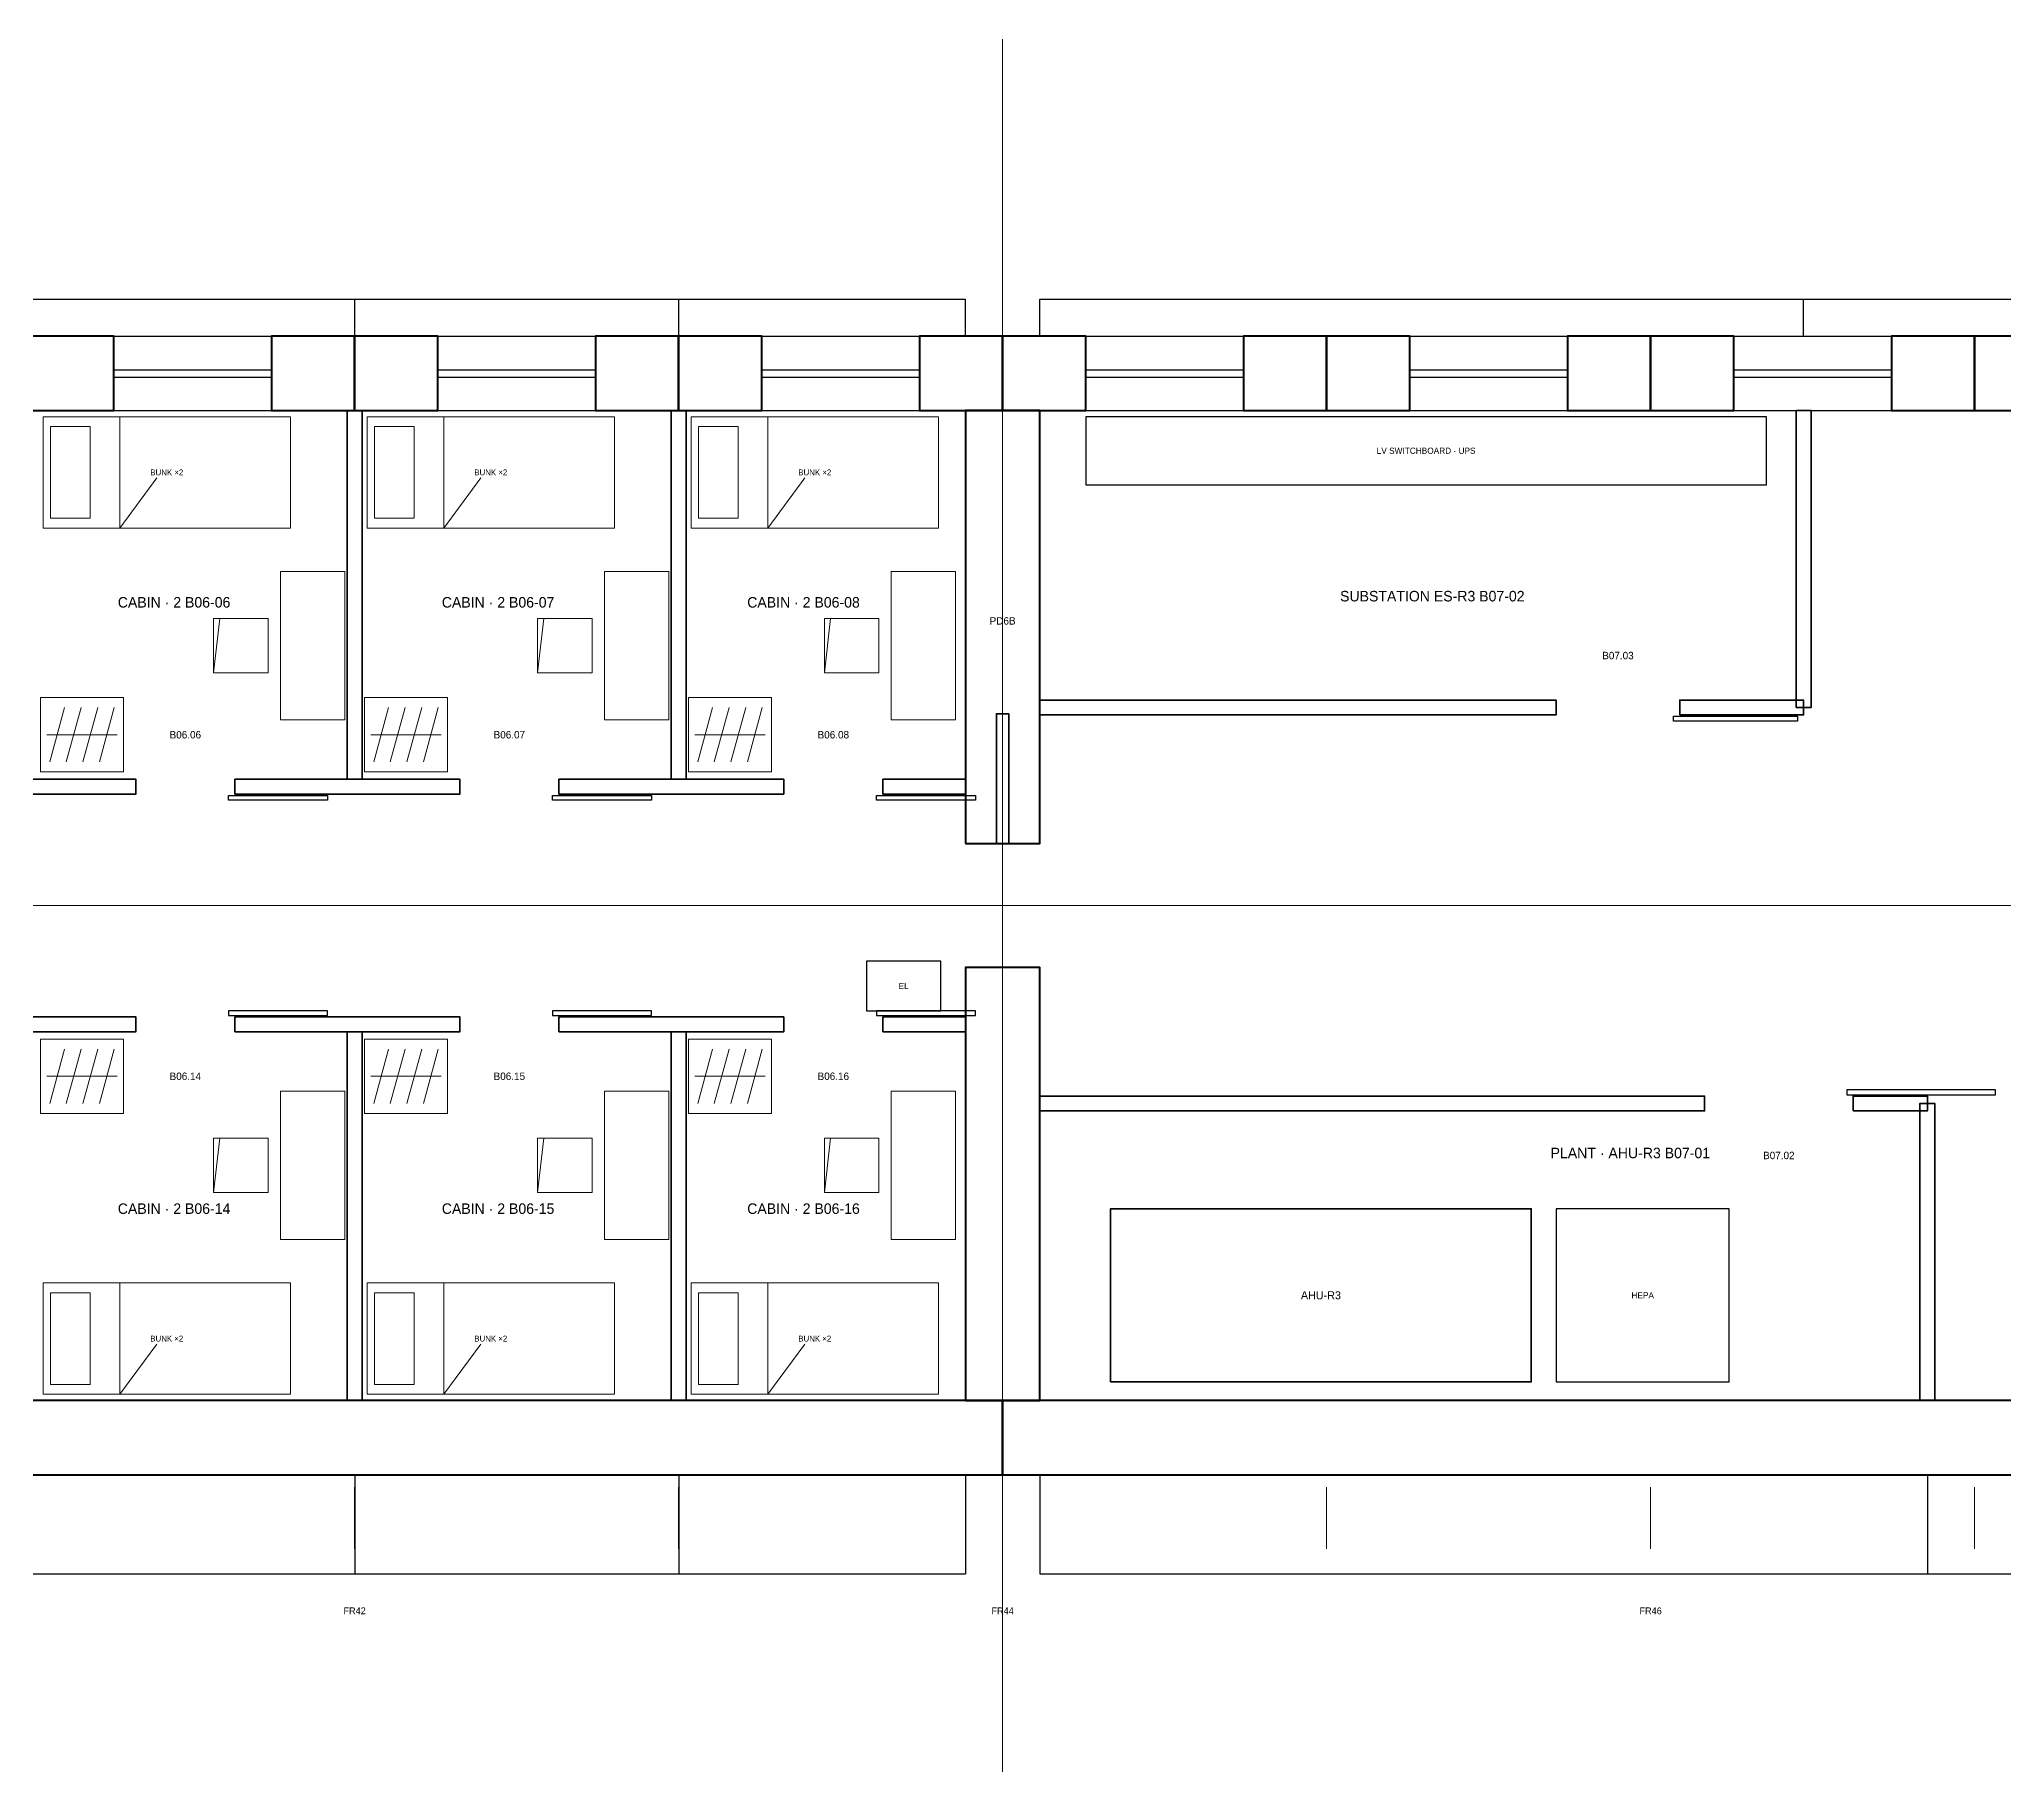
# Model space of a CAD drawing. Header units: millimetres. Extents: x 0 to 254927, y -7000 to 7000.
# Drawn here: x 119680 to 135561, y -7000 to 7000 of the extents above; entities that cross this region are included whole.
import ezdxf
from ezdxf.enums import TextEntityAlignment as Align

# ---------------------------------------------------------------- set-up
doc = ezdxf.new("R2010")
doc.units = ezdxf.units.MM
doc.linetypes.add('CENTER', pattern=[5.08, 3.175, -0.635, 0.635, -0.635])
doc.linetypes.add('DASHED', pattern=[1.524, 1.27, -0.254])
for name, color, linetype, lineweight in [('A-ANNO-DIMS', 2, 'CONTINUOUS', 18), ('A-ANNO-NOTE', 7, 'CONTINUOUS', 18), ('A-ANNO-TEXT', 7, 'CONTINUOUS', 25), ('A-CNTR', 9, 'CENTER', 13), ('A-DOOR', 3, 'CONTINUOUS', 25), ('A-DOOR-PRES', 1, 'CONTINUOUS', 35), ('A-EQPM', 30, 'CONTINUOUS', 25), ('A-FURN', 8, 'CONTINUOUS', 18), ('A-GLAZ', 5, 'CONTINUOUS', 25), ('A-GRID', 9, 'CENTER', 18), ('A-HIDN', 8, 'DASHED', 18), ('A-WALL', 7, 'CONTINUOUS', 35), ('A-WALL-BHD', 7, 'CONTINUOUS', 50), ('A-WALL-PRHU', 7, 'CONTINUOUS', 70), ('M-HVAC-EQPM', 4, 'CONTINUOUS', 35)]:
    doc.layers.add(name, color=color, linetype=linetype, lineweight=lineweight)
doc.styles.add('OpenSansCondensed-Light', font='OpenSansCondensed-Light.ttf')
doc.dimstyles.new('EZDXF', dxfattribs={"dimtxt": 0.25, "dimasz": 0.175, "dimexe": 0.375, "dimexo": 0.125, "dimgap": 0.1, "dimtad": 1, "dimlfac": 100, "dimzin": 12, "dimdsep": 46, "dimtxsty": 'OpenSansCondensed-Light', "dimblk": 'ARCHTICK', "dimcen": 2.5, "dimazin": 3, "dimtfac": 0.5, "dimtmove": 2, "dimatfit": 3})

# ---------------------------------------------------------------- blocks, each defined once
blk = doc.blocks.new('_ARCHTICK')
at = {"color": 0, "linetype": 'BYBLOCK', "const_width": 0.15}
blk.add_lwpolyline([(-0.5, -0.5), (0.5, 0.5)], dxfattribs=at)

msp = doc.modelspace()

# ---------------------------------------------------------------- linework, layer by layer
at = {"layer": 'A-ANNO-DIMS'}
for p, q in [((122227.71839, -4700), (122227.71839, -5200)), ((124845.71227, -4700), (124845.71227, -5200)), ((127463.70614, -4700), (127463.70614, -5200)), ((127463.70614, -4700), (127463.70614, -5200)), ((130081.70002, -4700), (130081.70002, -5200)), ((132699.6939, -4700), (132699.6939, -5200)), ((135317.68778, -4700), (135317.68778, -5200))]:
    msp.add_line(p, q, dxfattribs=at)
at = {"layer": 'A-CNTR'}
msp.add_line((0, 0), (254927.41229, 0), dxfattribs=at)
at = {"layer": 'A-DOOR'}
for p, q in [((131935.68166, 1540), (131935.68166, 1660)), ((132935.68166, 1540), (132935.68166, 1660)), ((120459.72451, 900), (120459.72451, 1020)), ((121259.72451, 900), (121259.72451, 1020)), ((123077.71839, 900), (123077.71839, 1020)), ((123877.71839, 900), (123877.71839, 1020)), ((125695.71227, 900), (125695.71227, 1020)), ((126495.71227, 900), (126495.71227, 1020)), ((120459.72451, -1020), (120459.72451, -900)), ((121259.72451, -1020), (121259.72451, -900)), ((123077.71839, -1020), (123077.71839, -900)), ((123877.71839, -1020), (123877.71839, -900)), ((125695.71227, -1020), (125695.71227, -900)), ((126495.71227, -1020), (126495.71227, -900)), ((133135.68166, -1660), (133135.68166, -1540)), ((134335.68166, -1660), (134335.68166, -1540))]:
    msp.add_line(p, q, dxfattribs=at)
for points in [[(132885.68166, 1530), (133885.68166, 1530), (133885.68166, 1490), (132885.68166, 1490)], [(121209.72451, 890), (122009.72451, 890), (122009.72451, 850), (121209.72451, 850)], [(123827.71839, 890), (124627.71839, 890), (124627.71839, 850), (123827.71839, 850)], [(126445.71227, 890), (127245.71227, 890), (127245.71227, 850), (126445.71227, 850)], [(121209.72451, -890), (122009.72451, -890), (122009.72451, -850), (121209.72451, -850)], [(123827.71839, -890), (124627.71839, -890), (124627.71839, -850), (123827.71839, -850)], [(126445.71227, -890), (127245.71227, -890), (127245.71227, -850), (126445.71227, -850)], [(134285.68166, -1530), (135485.68166, -1530), (135485.68166, -1490), (134285.68166, -1490)]]:
    msp.add_lwpolyline(points, close=True, dxfattribs=at)
at = {"layer": 'A-DOOR-PRES'}
for p, q in [((127163.70614, 500), (127763.70614, 500)), ((127163.70614, -500), (127763.70614, -500))]:
    msp.add_line(p, q, dxfattribs=at)
msp.add_lwpolyline([(127413.70614, 500), (127513.70614, 500), (127513.70614, 1550), (127413.70614, 1550)], close=True, dxfattribs=at)
at = {"layer": 'A-EQPM'}
for points in [[(128135.68166, 3400), (133635.68166, 3400), (133635.68166, 3950), (128135.68166, 3950)], [(126363.70614, -850), (126963.70614, -850), (126963.70614, -450), (126363.70614, -450)], [(131935.68166, -3850), (133335.68166, -3850), (133335.68166, -2450), (131935.68166, -2450)]]:
    msp.add_lwpolyline(points, close=True, dxfattribs=at)
at = {"layer": 'A-FURN'}
for p, q in [((120329.72451, 3050), (120329.72451, 3950)), ((122947.71839, 3050), (122947.71839, 3950)), ((125565.71227, 3050), (125565.71227, 3950)), ((120329.72451, 3050), (120629.72451, 3455)), ((122947.71839, 3050), (123247.71839, 3455)), ((125565.71227, 3050), (125865.71227, 3455)), ((121087.71839, 1880), (121137.71839, 2320)), ((123705.71227, 1880), (123755.71227, 2320)), ((126023.70614, 1880), (126073.70614, 2320)), ((119763.72451, 1160), (119883.72451, 1600)), ((119897.72451, 1160), (120017.72451, 1600)), ((120031.72451, 1160), (120151.72451, 1600)), ((120165.72451, 1160), (120285.72451, 1600)), ((122381.71839, 1160), (122501.71839, 1600)), ((122515.71839, 1160), (122635.71839, 1600)), ((122649.71839, 1160), (122769.71839, 1600)), ((122783.71839, 1160), (122903.71839, 1600)), ((124999.71227, 1160), (125119.71227, 1600)), ((125133.71227, 1160), (125253.71227, 1600)), ((125267.71227, 1160), (125387.71227, 1600)), ((125401.71227, 1160), (125521.71227, 1600)), ((119763.72451, -1600), (119883.72451, -1160)), ((119897.72451, -1600), (120017.72451, -1160)), ((120031.72451, -1600), (120151.72451, -1160)), ((120165.72451, -1600), (120285.72451, -1160)), ((122381.71839, -1600), (122501.71839, -1160)), ((122515.71839, -1600), (122635.71839, -1160)), ((122649.71839, -1600), (122769.71839, -1160)), ((122783.71839, -1600), (122903.71839, -1160)), ((124999.71227, -1600), (125119.71227, -1160)), ((125133.71227, -1600), (125253.71227, -1160)), ((125267.71227, -1600), (125387.71227, -1160)), ((125401.71227, -1600), (125521.71227, -1160)), ((121087.71839, -2320), (121137.71839, -1880)), ((123705.71227, -2320), (123755.71227, -1880)), ((126023.70614, -2320), (126073.70614, -1880)), ((120329.72451, -3950), (120329.72451, -3050)), ((122947.71839, -3950), (122947.71839, -3050)), ((125565.71227, -3950), (125565.71227, -3050)), ((120329.72451, -3950), (120629.72451, -3545)), ((122947.71839, -3950), (123247.71839, -3545)), ((125565.71227, -3950), (125865.71227, -3545))]:
    msp.add_line(p, q, dxfattribs=at)
for points in [[(119709.72451, 3050), (121709.72451, 3050), (121709.72451, 3950), (119709.72451, 3950)], [(119769.72451, 3130), (120089.72451, 3130), (120089.72451, 3870), (119769.72451, 3870)], [(122327.71839, 3050), (124327.71839, 3050), (124327.71839, 3950), (122327.71839, 3950)], [(122387.71839, 3130), (122707.71839, 3130), (122707.71839, 3870), (122387.71839, 3870)], [(124945.71227, 3050), (126945.71227, 3050), (126945.71227, 3950), (124945.71227, 3950)], [(125005.71227, 3130), (125325.71227, 3130), (125325.71227, 3870), (125005.71227, 3870)], [(121627.71839, 1500), (122147.71839, 1500), (122147.71839, 2700), (121627.71839, 2700)], [(124245.71227, 1500), (124765.71227, 1500), (124765.71227, 2700), (124245.71227, 2700)], [(126563.70614, 1500), (127083.70614, 1500), (127083.70614, 2700), (126563.70614, 2700)], [(121087.71839, 1880), (121527.71839, 1880), (121527.71839, 2320), (121087.71839, 2320)], [(123705.71227, 1880), (124145.71227, 1880), (124145.71227, 2320), (123705.71227, 2320)], [(126023.70614, 1880), (126463.70614, 1880), (126463.70614, 2320), (126023.70614, 2320)], [(119689.72451, 1080), (120359.72451, 1080), (120359.72451, 1680), (119689.72451, 1680)], [(122307.71839, 1080), (122977.71839, 1080), (122977.71839, 1680), (122307.71839, 1680)], [(124925.71227, 1080), (125595.71227, 1080), (125595.71227, 1680), (124925.71227, 1680)], [(119689.72451, -1680), (120359.72451, -1680), (120359.72451, -1080), (119689.72451, -1080)], [(122307.71839, -1680), (122977.71839, -1680), (122977.71839, -1080), (122307.71839, -1080)], [(124925.71227, -1680), (125595.71227, -1680), (125595.71227, -1080), (124925.71227, -1080)], [(121627.71839, -2700), (122147.71839, -2700), (122147.71839, -1500), (121627.71839, -1500)], [(124245.71227, -2700), (124765.71227, -2700), (124765.71227, -1500), (124245.71227, -1500)], [(126563.70614, -2700), (127083.70614, -2700), (127083.70614, -1500), (126563.70614, -1500)], [(121087.71839, -2320), (121527.71839, -2320), (121527.71839, -1880), (121087.71839, -1880)], [(123705.71227, -2320), (124145.71227, -2320), (124145.71227, -1880), (123705.71227, -1880)], [(126023.70614, -2320), (126463.70614, -2320), (126463.70614, -1880), (126023.70614, -1880)], [(119709.72451, -3950), (121709.72451, -3950), (121709.72451, -3050), (119709.72451, -3050)], [(119769.72451, -3870), (120089.72451, -3870), (120089.72451, -3130), (119769.72451, -3130)], [(122327.71839, -3950), (124327.71839, -3950), (124327.71839, -3050), (122327.71839, -3050)], [(122387.71839, -3870), (122707.71839, -3870), (122707.71839, -3130), (122387.71839, -3130)], [(124945.71227, -3950), (126945.71227, -3950), (126945.71227, -3050), (124945.71227, -3050)], [(125005.71227, -3870), (125325.71227, -3870), (125325.71227, -3130), (125005.71227, -3130)]]:
    msp.add_lwpolyline(points, close=True, dxfattribs=at)
at = {"layer": 'A-GLAZ'}
for p, q in [((120282.35781, 4600), (121555.08508, 4600)), ((122900.35169, 4600), (124173.07896, 4600)), ((125518.34557, 4600), (126791.07284, 4600)), ((128136.33945, 4600), (129409.06672, 4600)), ((130754.33332, 4600), (132027.0606, 4600)), ((133372.3272, 4600), (134645.05447, 4600)), ((120282.35781, 4330), (121555.08508, 4330)), ((122900.35169, 4330), (124173.07896, 4330)), ((125518.34557, 4330), (126791.07284, 4330)), ((128136.33945, 4330), (129409.06672, 4330)), ((130754.33332, 4330), (132027.0606, 4330)), ((133372.3272, 4330), (134645.05447, 4330)), ((120282.35781, 4270), (121555.08508, 4270)), ((122900.35169, 4270), (124173.07896, 4270)), ((125518.34557, 4270), (126791.07284, 4270)), ((128136.33945, 4270), (129409.06672, 4270)), ((130754.33332, 4270), (132027.0606, 4270)), ((133372.3272, 4270), (134645.05447, 4270)), ((120282.35781, 4000), (121555.08508, 4000)), ((122900.35169, 4000), (124173.07896, 4000)), ((125518.34557, 4000), (126791.07284, 4000)), ((128136.33945, 4000), (129409.06672, 4000)), ((130754.33332, 4000), (132027.0606, 4000)), ((133372.3272, 4000), (134645.05447, 4000))]:
    msp.add_line(p, q, dxfattribs=at)
at = {"layer": 'A-GRID'}
msp.add_line((127463.70614, -7000), (127463.70614, 7000), dxfattribs=at)
msp.add_line((127463.70614, -7000), (127463.70614, 7000), dxfattribs=at)
at = {"layer": 'A-HIDN'}
for p, q in [((119739.72451, 1380), (120309.72451, 1380)), ((122357.71839, 1380), (122927.71839, 1380)), ((124975.71227, 1380), (125545.71227, 1380)), ((127463.70614, -500), (127463.70614, 500)), ((119739.72451, -1380), (120309.72451, -1380)), ((122357.71839, -1380), (122927.71839, -1380)), ((124975.71227, -1380), (125545.71227, -1380))]:
    msp.add_line(p, q, dxfattribs=at)
at = {"layer": 'A-WALL'}
for points in [[(122167.71839, 1020), (122287.71839, 1020), (122287.71839, 4000), (122167.71839, 4000)], [(124785.71227, 1020), (124905.71227, 1020), (124905.71227, 4000), (124785.71227, 4000)], [(133875.68166, 1600), (133995.68166, 1600), (133995.68166, 4000), (133875.68166, 4000)], [(127763.70614, 1540), (131935.68166, 1540), (131935.68166, 1660), (127763.70614, 1660)], [(132935.68166, 1540), (133935.68166, 1540), (133935.68166, 1660), (132935.68166, 1660)], [(118641.73063, 900), (120459.72451, 900), (120459.72451, 1020), (118641.73063, 1020)], [(121259.72451, 900), (123077.71839, 900), (123077.71839, 1020), (121259.72451, 1020)], [(123877.71839, 900), (125695.71227, 900), (125695.71227, 1020), (123877.71839, 1020)], [(126495.71227, 900), (127163.70614, 900), (127163.70614, 1020), (126495.71227, 1020)], [(118091.73063, -1020), (120459.72451, -1020), (120459.72451, -900), (118091.73063, -900)], [(121259.72451, -1020), (123077.71839, -1020), (123077.71839, -900), (121259.72451, -900)], [(123877.71839, -1020), (125695.71227, -1020), (125695.71227, -900), (123877.71839, -900)], [(126495.71227, -1020), (127163.70614, -1020), (127163.70614, -900), (126495.71227, -900)], [(122167.71839, -4000), (122287.71839, -4000), (122287.71839, -1020), (122167.71839, -1020)], [(124785.71227, -4000), (124905.71227, -4000), (124905.71227, -1020), (124785.71227, -1020)], [(127763.70614, -1660), (133135.68166, -1660), (133135.68166, -1540), (127763.70614, -1540)], [(134335.68166, -1660), (134935.68166, -1660), (134935.68166, -1540), (134335.68166, -1540)], [(134875.68166, -4000), (134995.68166, -4000), (134995.68166, -1600), (134875.68166, -1600)]]:
    msp.add_lwpolyline(points, close=True, dxfattribs=at)
at = {"layer": 'A-WALL-BHD'}
for points in [[(127163.70614, 500), (127763.70614, 500), (127763.70614, 4000), (127163.70614, 4000)], [(127163.70614, -4000), (127763.70614, -4000), (127763.70614, -500), (127163.70614, -500)]]:
    msp.add_lwpolyline(points, close=True, dxfattribs=at)
at = {"layer": 'A-WALL-PRHU'}
for points in [[(119609.72451, 4000), (120282.35781, 4000), (120282.35781, 4600), (119609.72451, 4600)], [(121555.08508, 4000), (122227.71839, 4000), (122227.71839, 4600), (121555.08508, 4600)], [(122227.71839, 4000), (122900.35169, 4000), (122900.35169, 4600), (122227.71839, 4600)], [(124173.07896, 4000), (124845.71227, 4000), (124845.71227, 4600), (124173.07896, 4600)], [(124845.71227, 4000), (125518.34557, 4000), (125518.34557, 4600), (124845.71227, 4600)], [(126791.07284, 4000), (127463.70614, 4000), (127463.70614, 4600), (126791.07284, 4600)], [(127463.70614, 4000), (128136.33945, 4000), (128136.33945, 4600), (127463.70614, 4600)], [(129409.06672, 4000), (130081.70002, 4000), (130081.70002, 4600), (129409.06672, 4600)], [(130081.70002, 4000), (130754.33332, 4000), (130754.33332, 4600), (130081.70002, 4600)], [(132027.0606, 4000), (132699.6939, 4000), (132699.6939, 4600), (132027.0606, 4600)], [(132699.6939, 4000), (133372.3272, 4000), (133372.3272, 4600), (132699.6939, 4600)], [(134645.05447, 4000), (135317.68778, 4000), (135317.68778, 4600), (134645.05447, 4600)], [(135317.68778, 4000), (135990.32108, 4000), (135990.32108, 4600), (135317.68778, 4600)], [(106519.75512, -4600), (127463.70614, -4600), (127463.70614, -4000), (106519.75512, -4000)], [(127463.70614, -4600), (148407.65717, -4600), (148407.65717, -4000), (127463.70614, -4000)]]:
    msp.add_lwpolyline(points, close=True, dxfattribs=at)
at = {"layer": 'M-HVAC-EQPM'}
msp.add_lwpolyline([(128335.68166, -3850), (131735.68166, -3850), (131735.68166, -2450), (128335.68166, -2450)], close=True, dxfattribs=at)

# ---------------------------------------------------------------- texts
at = {"layer": 'A-ANNO-NOTE'}
for s, height, p in [('LV SWITCHBOARD · UPS', 50, (130885.68166, 3675)), ('BUNK ×2', 47.5, (120709.72451, 3500)), ('BUNK ×2', 47.5, (123327.71839, 3500)), ('BUNK ×2', 47.5, (125945.71227, 3500)), ('EL', 50, (126663.70614, -650)), ('AHU-R3', 65, (130035.68166, -3150)), ('HEPA', 50, (132635.68166, -3150)), ('BUNK ×2', 47.5, (120709.72451, -3500)), ('BUNK ×2', 47.5, (123327.71839, -3500)), ('BUNK ×2', 47.5, (125945.71227, -3500)), ('FR42', 55, (122227.71839, -5700)), ('FR44', 55, (127463.70614, -5700)), ('FR44', 55, (127463.70614, -5700)), ('FR46', 55, (132699.6939, -5700))]:
    msp.add_text(s, height=height, dxfattribs=at).set_placement(p, align=Align.MIDDLE_CENTER)
at = {"layer": 'A-ANNO-TEXT'}
for s, height, p in [('SUBSTATION ES-R3 B07-02', 85, (130935.68166, 2500)), ('CABIN · 2 B06-06', 85, (120768.72145, 2450)), ('CABIN · 2 B06-07', 85, (123386.71533, 2450)), ('CABIN · 2 B06-08', 85, (125854.7092, 2450)), ('PD6B', 60, (127463.70614, 2300)), ('B07.03', 60, (132435.68166, 2020)), ('B06.06', 60, (120859.72451, 1380)), ('B06.07', 60, (123477.71839, 1380)), ('B06.08', 60, (126095.71227, 1380)), ('B06.14', 60, (120859.72451, -1380)), ('B06.15', 60, (123477.71839, -1380)), ('B06.16', 60, (126095.71227, -1380)), ('PLANT · AHU-R3 B07-01', 85, (132535.68166, -2000)), ('B07.02', 60, (133735.68166, -2020)), ('CABIN · 2 B06-14', 85, (120768.72145, -2450)), ('CABIN · 2 B06-15', 85, (123386.71533, -2450)), ('CABIN · 2 B06-16', 85, (125854.7092, -2450))]:
    msp.add_text(s, height=height, dxfattribs=at).set_placement(p, align=Align.MIDDLE_CENTER)

# ---------------------------------------------------------------- dimensions: what is measured, and where the dimension line sits
at = {"layer": 'A-ANNO-DIMS'}
for base, p1, p2 in [((119610, 4900), (119610, 4600), (122228, 4600)), ((122228, 4900), (122228, 4600), (124846, 4600)), ((124846, 4900), (124846, 4600), (127163.70614, 4600)), ((127763.70614, 4900), (127763.70614, 4600), (133936, 4600)), ((133936, 4900), (133936, 4600), (148107.65717, 4600)), ((119610, -5400), (119610, -4600), (122228, -4600)), ((122228, -5400), (122228, -4600), (124846, -4600)), ((124846, -5400), (124846, -4600), (127163.70614, -4600)), ((127763.70614, -5400), (127763.70614, -4600), (134936, -4600)), ((134936, -5400), (134936, -4600), (145536, -4600))]:
    msp.add_linear_dim(base=base, p1=p1, p2=p2, dimstyle='EZDXF', dxfattribs=at).render()

doc.saveas('drawing.dxf')
